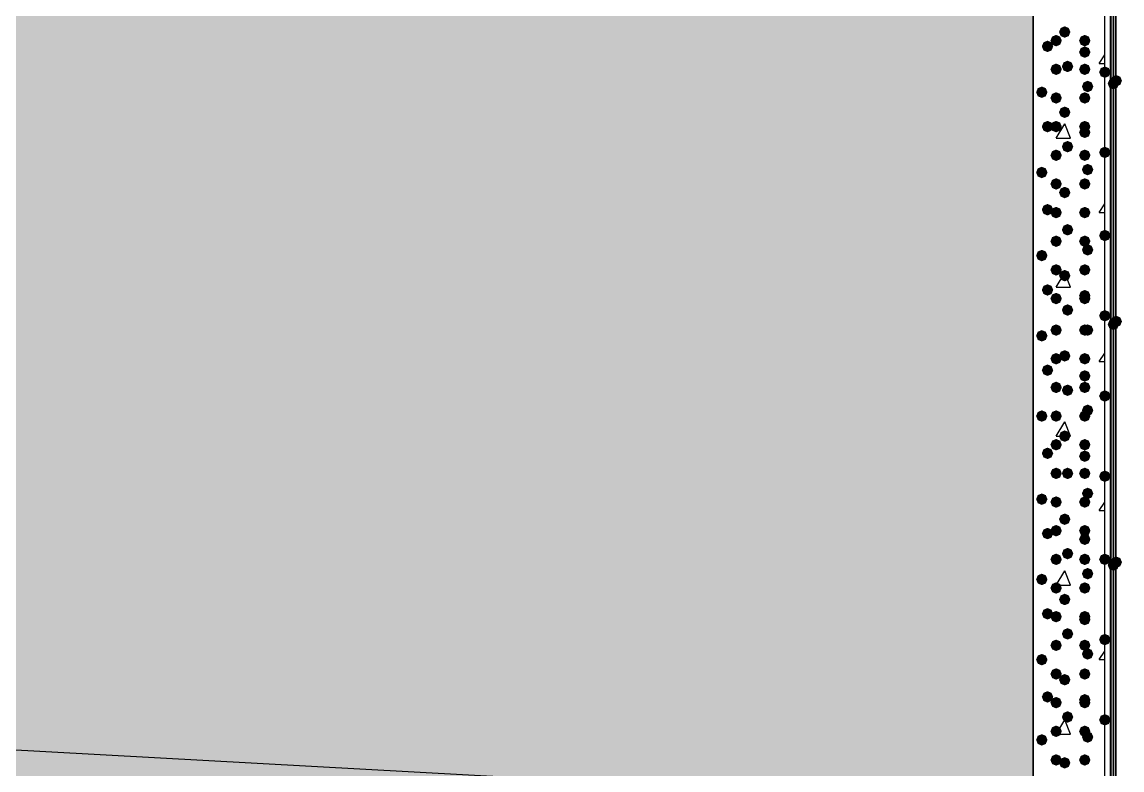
# Model space of a CAD drawing. Header units: millimetres. Extents: x 0 to 420, y 0 to 297.
# Drawn here: x 370.88 to 387.14, y 207.29 to 218.33 of the extents above; entities that cross this region are included whole.
import ezdxf

# ---------------------------------------------------------------- set-up
doc = ezdxf.new("R2010")
doc.units = ezdxf.units.MM
doc.layers.get('0').update_dxf_attribs({"linetype": 'CONTINUOUS'})

msp = doc.modelspace()

# ---------------------------------------------------------------- hatches: boundary and pattern name
at = {"true_color": 0x000007}
h = msp.add_hatch(color=0, dxfattribs=at)
h.paths.add_polyline_path([(387.011333, 228.049667), (386.969, 228.049667), (387.011333, 84.455)], flags=0)
h.paths.add_polyline_path([(386.969, 228.049667), (387.011333, 84.455), (386.969, 84.455)], flags=0)
at = {"true_color": 0x000008}
h = msp.add_hatch(color=0, dxfattribs=at)
h.paths.add_polyline_path([(385.826, 225.806), (39.708667, 225.806), (385.826, 206.756)], flags=0)
h.paths.add_polyline_path([(39.708667, 225.806), (385.826, 206.756), (39.708667, 206.756)], flags=0)
for points in [[(386.376333, 218.186), (386.351462, 218.126204), (386.291667, 218.101333), (386.231871, 218.126204), (386.207, 218.186), (386.231871, 218.245796), (386.291667, 218.270667), (386.351462, 218.245796)], [(386.122333, 217.974333), (386.097462, 217.914537), (386.037667, 217.889667), (385.977871, 217.914537), (385.953, 217.974333), (385.977871, 218.034129), (386.037667, 218.059), (386.097462, 218.034129)], [(386.249333, 218.059), (386.224462, 217.999204), (386.164667, 217.974333), (386.104871, 217.999204), (386.08, 218.059), (386.104871, 218.118796), (386.164667, 218.143667), (386.224462, 218.118796)], [(386.672667, 218.059), (386.647796, 217.999204), (386.588, 217.974333), (386.528204, 217.999204), (386.503333, 218.059), (386.528204, 218.118796), (386.588, 218.143667), (386.647796, 218.118796)], [(386.672667, 217.889667), (386.647796, 217.829871), (386.588, 217.805), (386.528204, 217.829871), (386.503333, 217.889667), (386.528204, 217.949462), (386.588, 217.974333), (386.647796, 217.949463)], [(386.249333, 217.635667), (386.224462, 217.575871), (386.164667, 217.551), (386.104871, 217.575871), (386.08, 217.635667), (386.104871, 217.695462), (386.164667, 217.720333), (386.224462, 217.695463)], [(386.418667, 217.678), (386.393796, 217.618204), (386.334, 217.593333), (386.274204, 217.618204), (386.249333, 217.678), (386.274204, 217.737796), (386.334, 217.762667), (386.393796, 217.737796)], [(386.672667, 217.635667), (386.647796, 217.575871), (386.588, 217.551), (386.528204, 217.575871), (386.503333, 217.635667), (386.528204, 217.695462), (386.588, 217.720333), (386.647796, 217.695463)], [(386.969, 217.593333), (386.944129, 217.533537), (386.884333, 217.508667), (386.824537, 217.533537), (386.799667, 217.593333), (386.824537, 217.653129), (386.884333, 217.678), (386.944129, 217.653129)], [(386.037667, 217.297), (386.012796, 217.237204), (385.953, 217.212333), (385.893204, 217.237204), (385.868333, 217.297), (385.893204, 217.356796), (385.953, 217.381667), (386.012796, 217.356796)], [(386.715, 217.381667), (386.690129, 217.321871), (386.630333, 217.297), (386.570538, 217.321871), (386.545667, 217.381667), (386.570537, 217.441462), (386.630333, 217.466333), (386.690129, 217.441463)], [(386.249333, 217.212333), (386.224462, 217.152537), (386.164667, 217.127667), (386.104871, 217.152537), (386.08, 217.212333), (386.104871, 217.272129), (386.164667, 217.297), (386.224462, 217.272129)], [(386.672667, 217.212333), (386.647796, 217.152537), (386.588, 217.127667), (386.528204, 217.152537), (386.503333, 217.212333), (386.528204, 217.272129), (386.588, 217.297), (386.647796, 217.272129)], [(386.376333, 217.000667), (386.351462, 216.940871), (386.291667, 216.916), (386.231871, 216.940871), (386.207, 217.000667), (386.231871, 217.060462), (386.291667, 217.085333), (386.351462, 217.060463)], [(386.122333, 216.789), (386.097462, 216.729204), (386.037667, 216.704333), (385.977871, 216.729204), (385.953, 216.789), (385.977871, 216.848796), (386.037667, 216.873667), (386.097462, 216.848796)], [(386.249333, 216.789), (386.224462, 216.729204), (386.164667, 216.704333), (386.104871, 216.729204), (386.08, 216.789), (386.104871, 216.848796), (386.164667, 216.873667), (386.224462, 216.848796)], [(386.672667, 216.789), (386.647796, 216.729204), (386.588, 216.704333), (386.528204, 216.729204), (386.503333, 216.789), (386.528204, 216.848796), (386.588, 216.873667), (386.647796, 216.848796)], [(386.672667, 216.704333), (386.647796, 216.644537), (386.588, 216.619667), (386.528204, 216.644537), (386.503333, 216.704333), (386.528204, 216.764129), (386.588, 216.789), (386.647796, 216.764129)], [(386.418667, 216.492667), (386.393796, 216.432871), (386.334, 216.408), (386.274204, 216.432871), (386.249333, 216.492667), (386.274204, 216.552462), (386.334, 216.577333), (386.393796, 216.552463)], [(386.249333, 216.365667), (386.224462, 216.305871), (386.164667, 216.281), (386.104871, 216.305871), (386.08, 216.365667), (386.104871, 216.425462), (386.164667, 216.450333), (386.224462, 216.425463)], [(386.672667, 216.365667), (386.647796, 216.305871), (386.588, 216.281), (386.528204, 216.305871), (386.503333, 216.365667), (386.528204, 216.425462), (386.588, 216.450333), (386.647796, 216.425463)], [(386.969, 216.408), (386.944129, 216.348204), (386.884333, 216.323333), (386.824537, 216.348204), (386.799667, 216.408), (386.824537, 216.467796), (386.884333, 216.492667), (386.944129, 216.467796)], [(386.715, 216.154), (386.690129, 216.094204), (386.630333, 216.069333), (386.570538, 216.094204), (386.545667, 216.154), (386.570537, 216.213796), (386.630333, 216.238667), (386.690129, 216.213796)], [(386.037667, 216.111667), (386.012796, 216.051871), (385.953, 216.027), (385.893204, 216.051871), (385.868333, 216.111667), (385.893204, 216.171462), (385.953, 216.196333), (386.012796, 216.171463)], [(386.249333, 215.942333), (386.224462, 215.882537), (386.164667, 215.857667), (386.104871, 215.882537), (386.08, 215.942333), (386.104871, 216.002129), (386.164667, 216.027), (386.224462, 216.002129)], [(386.376333, 215.815333), (386.351462, 215.755537), (386.291667, 215.730667), (386.231871, 215.755537), (386.207, 215.815333), (386.231871, 215.875129), (386.291667, 215.9), (386.351462, 215.875129)], [(386.672667, 215.942333), (386.647796, 215.882537), (386.588, 215.857667), (386.528204, 215.882537), (386.503333, 215.942333), (386.528204, 216.002129), (386.588, 216.027), (386.647796, 216.002129)], [(386.122333, 215.561333), (386.097462, 215.501537), (386.037667, 215.476667), (385.977871, 215.501537), (385.953, 215.561333), (385.977871, 215.621129), (386.037667, 215.646), (386.097462, 215.621129)], [(386.249333, 215.519), (386.224462, 215.459204), (386.164667, 215.434333), (386.104871, 215.459204), (386.08, 215.519), (386.104871, 215.578796), (386.164667, 215.603667), (386.224462, 215.578796)], [(386.672667, 215.519), (386.647796, 215.459204), (386.588, 215.434333), (386.528204, 215.459204), (386.503333, 215.519), (386.528204, 215.578796), (386.588, 215.603667), (386.647796, 215.578796)], [(386.672667, 215.519), (386.647796, 215.459204), (386.588, 215.434333), (386.528204, 215.459204), (386.503333, 215.519), (386.528204, 215.578796), (386.588, 215.603667), (386.647796, 215.578796)], [(386.418667, 215.265), (386.393796, 215.205204), (386.334, 215.180333), (386.274204, 215.205204), (386.249333, 215.265), (386.274204, 215.324796), (386.334, 215.349667), (386.393796, 215.324796)], [(386.969, 215.180333), (386.944129, 215.120537), (386.884333, 215.095667), (386.824537, 215.120537), (386.799667, 215.180333), (386.824537, 215.240129), (386.884333, 215.265), (386.944129, 215.240129)], [(386.249333, 215.095667), (386.224462, 215.035871), (386.164667, 215.011), (386.104871, 215.035871), (386.08, 215.095667), (386.104871, 215.155462), (386.164667, 215.180333), (386.224462, 215.155463)], [(386.672667, 215.095667), (386.647796, 215.035871), (386.588, 215.011), (386.528204, 215.035871), (386.503333, 215.095667), (386.528204, 215.155462), (386.588, 215.180333), (386.647796, 215.155463)], [(386.037667, 214.884), (386.012796, 214.824204), (385.953, 214.799333), (385.893204, 214.824204), (385.868333, 214.884), (385.893204, 214.943796), (385.953, 214.968667), (386.012796, 214.943796)], [(386.715, 214.968667), (386.690129, 214.908871), (386.630333, 214.884), (386.570538, 214.908871), (386.545667, 214.968667), (386.570537, 215.028462), (386.630333, 215.053333), (386.690129, 215.028463)], [(386.249333, 214.672333), (386.224462, 214.612537), (386.164667, 214.587667), (386.104871, 214.612537), (386.08, 214.672333), (386.104871, 214.732129), (386.164667, 214.757), (386.224462, 214.732129)], [(386.672667, 214.672333), (386.647796, 214.612537), (386.588, 214.587667), (386.528204, 214.612537), (386.503333, 214.672333), (386.528204, 214.732129), (386.588, 214.757), (386.647796, 214.732129)], [(386.376333, 214.587667), (386.351462, 214.527871), (386.291667, 214.503), (386.231871, 214.527871), (386.207, 214.587667), (386.231871, 214.647462), (386.291667, 214.672333), (386.351462, 214.647463)], [(386.122333, 214.376), (386.097462, 214.316204), (386.037667, 214.291333), (385.977871, 214.316204), (385.953, 214.376), (385.977871, 214.435796), (386.037667, 214.460667), (386.097462, 214.435796)], [(386.249333, 214.249), (386.224462, 214.189204), (386.164667, 214.164333), (386.104871, 214.189204), (386.08, 214.249), (386.104871, 214.308796), (386.164667, 214.333667), (386.224462, 214.308796)], [(386.672667, 214.291333), (386.647796, 214.231537), (386.588, 214.206667), (386.528204, 214.231537), (386.503333, 214.291333), (386.528204, 214.351129), (386.588, 214.376), (386.647796, 214.351129)], [(386.672667, 214.249), (386.647796, 214.189204), (386.588, 214.164333), (386.528204, 214.189204), (386.503333, 214.249), (386.528204, 214.308796), (386.588, 214.333667), (386.647796, 214.308796)], [(386.418667, 214.079667), (386.393796, 214.019871), (386.334, 213.995), (386.274204, 214.019871), (386.249333, 214.079667), (386.274204, 214.139462), (386.334, 214.164333), (386.393796, 214.139463)], [(386.969, 213.995), (386.944129, 213.935204), (386.884333, 213.910333), (386.824537, 213.935204), (386.799667, 213.995), (386.824537, 214.054796), (386.884333, 214.079667), (386.944129, 214.054796)], [(386.037667, 213.698667), (386.012796, 213.638871), (385.953, 213.614), (385.893204, 213.638871), (385.868333, 213.698667), (385.893204, 213.758462), (385.953, 213.783333), (386.012796, 213.758463)], [(386.249333, 213.783333), (386.224462, 213.723537), (386.164667, 213.698667), (386.104871, 213.723537), (386.08, 213.783333), (386.104871, 213.843129), (386.164667, 213.868), (386.224462, 213.843129)], [(386.672667, 213.783333), (386.647796, 213.723537), (386.588, 213.698667), (386.528204, 213.723537), (386.503333, 213.783333), (386.528204, 213.843129), (386.588, 213.868), (386.647796, 213.843129)], [(386.715, 213.783333), (386.690129, 213.723537), (386.630333, 213.698667), (386.570538, 213.723537), (386.545667, 213.783333), (386.570537, 213.843129), (386.630333, 213.868), (386.690129, 213.843129)], [(386.249333, 213.36), (386.224462, 213.300204), (386.164667, 213.275333), (386.104871, 213.300204), (386.08, 213.36), (386.104871, 213.419796), (386.164667, 213.444667), (386.224462, 213.419796)], [(386.376333, 213.402333), (386.351462, 213.342537), (386.291667, 213.317667), (386.231871, 213.342537), (386.207, 213.402333), (386.231871, 213.462129), (386.291667, 213.487), (386.351462, 213.462129)], [(386.672667, 213.36), (386.647796, 213.300204), (386.588, 213.275333), (386.528204, 213.300204), (386.503333, 213.36), (386.528204, 213.419796), (386.588, 213.444667), (386.647796, 213.419796)], [(386.122333, 213.190667), (386.097462, 213.130871), (386.037667, 213.106), (385.977871, 213.130871), (385.953, 213.190667), (385.977871, 213.250462), (386.037667, 213.275333), (386.097462, 213.250463)], [(386.672667, 213.106), (386.647796, 213.046204), (386.588, 213.021333), (386.528204, 213.046204), (386.503333, 213.106), (386.528204, 213.165796), (386.588, 213.190667), (386.647796, 213.165796)], [(386.249333, 212.936667), (386.224462, 212.876871), (386.164667, 212.852), (386.104871, 212.876871), (386.08, 212.936667), (386.104871, 212.996462), (386.164667, 213.021333), (386.224462, 212.996463)], [(386.418667, 212.894333), (386.393796, 212.834537), (386.334, 212.809667), (386.274204, 212.834537), (386.249333, 212.894333), (386.274204, 212.954129), (386.334, 212.979), (386.393796, 212.954129)], [(386.672667, 212.936667), (386.647796, 212.876871), (386.588, 212.852), (386.528204, 212.876871), (386.503333, 212.936667), (386.528204, 212.996462), (386.588, 213.021333), (386.647796, 212.996463)], [(386.969, 212.809667), (386.944129, 212.749871), (386.884333, 212.725), (386.824537, 212.749871), (386.799667, 212.809667), (386.824537, 212.869462), (386.884333, 212.894333), (386.944129, 212.869463)], [(386.715, 212.598), (386.690129, 212.538204), (386.630333, 212.513333), (386.570538, 212.538204), (386.545667, 212.598), (386.570537, 212.657796), (386.630333, 212.682667), (386.690129, 212.657796)], [(386.037667, 212.513333), (386.012796, 212.453537), (385.953, 212.428667), (385.893204, 212.453537), (385.868333, 212.513333), (385.893204, 212.573129), (385.953, 212.598), (386.012796, 212.573129)], [(386.249333, 212.513333), (386.224462, 212.453537), (386.164667, 212.428667), (386.104871, 212.453537), (386.08, 212.513333), (386.104871, 212.573129), (386.164667, 212.598), (386.224462, 212.573129)], [(386.672667, 212.513333), (386.647796, 212.453537), (386.588, 212.428667), (386.528204, 212.453537), (386.503333, 212.513333), (386.528204, 212.573129), (386.588, 212.598), (386.647796, 212.573129)], [(386.249333, 212.09), (386.224462, 212.030204), (386.164667, 212.005333), (386.104871, 212.030204), (386.08, 212.09), (386.104871, 212.149796), (386.164667, 212.174667), (386.224462, 212.149796)], [(386.376333, 212.217), (386.351462, 212.157204), (386.291667, 212.132333), (386.231871, 212.157204), (386.207, 212.217), (386.231871, 212.276796), (386.291667, 212.301667), (386.351462, 212.276796)], [(386.672667, 212.09), (386.647796, 212.030204), (386.588, 212.005333), (386.528204, 212.030204), (386.503333, 212.09), (386.528204, 212.149796), (386.588, 212.174667), (386.647796, 212.149796)], [(386.122333, 211.963), (386.097462, 211.903204), (386.037667, 211.878333), (385.977871, 211.903204), (385.953, 211.963), (385.977871, 212.022796), (386.037667, 212.047667), (386.097462, 212.022796)], [(386.672667, 211.920667), (386.647796, 211.860871), (386.588, 211.836), (386.528204, 211.860871), (386.503333, 211.920667), (386.528204, 211.980462), (386.588, 212.005333), (386.647796, 211.980463)], [(386.249333, 211.666667), (386.224462, 211.606871), (386.164667, 211.582), (386.104871, 211.606871), (386.08, 211.666667), (386.104871, 211.726462), (386.164667, 211.751333), (386.224462, 211.726463)], [(386.418667, 211.666667), (386.393796, 211.606871), (386.334, 211.582), (386.274204, 211.606871), (386.249333, 211.666667), (386.274204, 211.726462), (386.334, 211.751333), (386.393796, 211.726463)], [(386.672667, 211.666667), (386.647796, 211.606871), (386.588, 211.582), (386.528204, 211.606871), (386.503333, 211.666667), (386.528204, 211.726462), (386.588, 211.751333), (386.647796, 211.726463)], [(386.969, 211.624333), (386.944129, 211.564537), (386.884333, 211.539667), (386.824537, 211.564537), (386.799667, 211.624333), (386.824537, 211.684129), (386.884333, 211.709), (386.944129, 211.684129)], [(386.037667, 211.285667), (386.012796, 211.225871), (385.953, 211.201), (385.893204, 211.225871), (385.868333, 211.285667), (385.893204, 211.345462), (385.953, 211.370333), (386.012796, 211.345463)], [(386.249333, 211.243333), (386.224462, 211.183538), (386.164667, 211.158667), (386.104871, 211.183538), (386.08, 211.243333), (386.104871, 211.303129), (386.164667, 211.328), (386.224462, 211.303129)], [(386.672667, 211.243333), (386.647796, 211.183538), (386.588, 211.158667), (386.528204, 211.183538), (386.503333, 211.243333), (386.528204, 211.303129), (386.588, 211.328), (386.647796, 211.303129)], [(386.715, 211.370333), (386.690129, 211.310537), (386.630333, 211.285667), (386.570538, 211.310537), (386.545667, 211.370333), (386.570537, 211.430129), (386.630333, 211.455), (386.690129, 211.430129)], [(386.376333, 210.989333), (386.351462, 210.929537), (386.291667, 210.904667), (386.231871, 210.929537), (386.207, 210.989333), (386.231871, 211.049129), (386.291667, 211.074), (386.351462, 211.049129)], [(386.122333, 210.777667), (386.097462, 210.717871), (386.037667, 210.693), (385.977871, 210.717871), (385.953, 210.777667), (385.977871, 210.837462), (386.037667, 210.862333), (386.097462, 210.837463)], [(386.249333, 210.82), (386.224462, 210.760204), (386.164667, 210.735333), (386.104871, 210.760204), (386.08, 210.82), (386.104871, 210.879796), (386.164667, 210.904667), (386.224462, 210.879796)], [(386.672667, 210.82), (386.647796, 210.760204), (386.588, 210.735333), (386.528204, 210.760204), (386.503333, 210.82), (386.528204, 210.879796), (386.588, 210.904667), (386.647796, 210.879796)], [(386.672667, 210.693), (386.647796, 210.633204), (386.588, 210.608333), (386.528204, 210.633204), (386.503333, 210.693), (386.528204, 210.752796), (386.588, 210.777667), (386.647796, 210.752796)], [(386.418667, 210.481333), (386.393796, 210.421537), (386.334, 210.396667), (386.274204, 210.421537), (386.249333, 210.481333), (386.274204, 210.541129), (386.334, 210.566), (386.393796, 210.541129)], [(386.249333, 210.396667), (386.224462, 210.336871), (386.164667, 210.312), (386.104871, 210.336871), (386.08, 210.396667), (386.104871, 210.456462), (386.164667, 210.481333), (386.224462, 210.456463)], [(386.672667, 210.396667), (386.647796, 210.336871), (386.588, 210.312), (386.528204, 210.336871), (386.503333, 210.396667), (386.528204, 210.456462), (386.588, 210.481333), (386.647796, 210.456463)], [(386.969, 210.396667), (386.944129, 210.336871), (386.884333, 210.312), (386.824537, 210.336871), (386.799667, 210.396667), (386.824537, 210.456462), (386.884333, 210.481333), (386.944129, 210.456463)], [(386.715, 210.185), (386.690129, 210.125204), (386.630333, 210.100333), (386.570538, 210.125204), (386.545667, 210.185), (386.570537, 210.244796), (386.630333, 210.269667), (386.690129, 210.244796)], [(386.037667, 210.100333), (386.012796, 210.040537), (385.953, 210.015667), (385.893204, 210.040537), (385.868333, 210.100333), (385.893204, 210.160129), (385.953, 210.185), (386.012796, 210.160129)], [(386.249333, 209.973333), (386.224462, 209.913537), (386.164667, 209.888667), (386.104871, 209.913537), (386.08, 209.973333), (386.104871, 210.033129), (386.164667, 210.058), (386.224462, 210.033129)], [(386.672667, 209.973333), (386.647796, 209.913537), (386.588, 209.888667), (386.528204, 209.913537), (386.503333, 209.973333), (386.528204, 210.033129), (386.588, 210.058), (386.647796, 210.033129)], [(386.376333, 209.804), (386.351462, 209.744204), (386.291667, 209.719333), (386.231871, 209.744204), (386.207, 209.804), (386.231871, 209.863796), (386.291667, 209.888667), (386.351462, 209.863796)], [(386.122333, 209.592333), (386.097462, 209.532537), (386.037667, 209.507667), (385.977871, 209.532537), (385.953, 209.592333), (385.977871, 209.652129), (386.037667, 209.677), (386.097462, 209.652129)], [(386.249333, 209.55), (386.224462, 209.490204), (386.164667, 209.465333), (386.104871, 209.490204), (386.08, 209.55), (386.104871, 209.609796), (386.164667, 209.634667), (386.224462, 209.609796)], [(386.672667, 209.55), (386.647796, 209.490204), (386.588, 209.465333), (386.528204, 209.490204), (386.503333, 209.55), (386.528204, 209.609796), (386.588, 209.634667), (386.647796, 209.609796)], [(386.672667, 209.507667), (386.647796, 209.447871), (386.588, 209.423), (386.528204, 209.447871), (386.503333, 209.507667), (386.528204, 209.567462), (386.588, 209.592333), (386.647796, 209.567463)], [(386.418667, 209.296), (386.393796, 209.236204), (386.334, 209.211333), (386.274204, 209.236204), (386.249333, 209.296), (386.274204, 209.355796), (386.334, 209.380667), (386.393796, 209.355796)], [(386.969, 209.211333), (386.944129, 209.151537), (386.884333, 209.126667), (386.824537, 209.151537), (386.799667, 209.211333), (386.824537, 209.271129), (386.884333, 209.296), (386.944129, 209.271129)], [(386.249333, 209.126667), (386.224462, 209.066871), (386.164667, 209.042), (386.104871, 209.066871), (386.08, 209.126667), (386.104871, 209.186462), (386.164667, 209.211333), (386.224462, 209.186463)], [(386.672667, 209.126667), (386.647796, 209.066871), (386.588, 209.042), (386.528204, 209.066871), (386.503333, 209.126667), (386.528204, 209.186462), (386.588, 209.211333), (386.647796, 209.186463)], [(386.715, 208.999667), (386.690129, 208.939871), (386.630333, 208.915), (386.570538, 208.939871), (386.545667, 208.999667), (386.570537, 209.059462), (386.630333, 209.084333), (386.690129, 209.059463)], [(386.037667, 208.915), (386.012796, 208.855204), (385.953, 208.830333), (385.893204, 208.855204), (385.868333, 208.915), (385.893204, 208.974796), (385.953, 208.999667), (386.012796, 208.974796)], [(386.249333, 208.703333), (386.224462, 208.643537), (386.164667, 208.618667), (386.104871, 208.643537), (386.08, 208.703333), (386.104871, 208.763129), (386.164667, 208.788), (386.224462, 208.763129)], [(386.672667, 208.703333), (386.647796, 208.643537), (386.588, 208.618667), (386.528204, 208.643537), (386.503333, 208.703333), (386.528204, 208.763129), (386.588, 208.788), (386.647796, 208.763129)], [(386.376333, 208.618667), (386.351462, 208.558871), (386.291667, 208.534), (386.231871, 208.558871), (386.207, 208.618667), (386.231871, 208.678462), (386.291667, 208.703333), (386.351462, 208.678463)], [(386.122333, 208.364667), (386.097462, 208.304871), (386.037667, 208.28), (385.977871, 208.304871), (385.953, 208.364667), (385.977871, 208.424462), (386.037667, 208.449333), (386.097462, 208.424463)], [(386.672667, 208.322333), (386.647796, 208.262537), (386.588, 208.237667), (386.528204, 208.262537), (386.503333, 208.322333), (386.528204, 208.382129), (386.588, 208.407), (386.647796, 208.382129)], [(386.249333, 208.28), (386.224462, 208.220204), (386.164667, 208.195333), (386.104871, 208.220204), (386.08, 208.28), (386.104871, 208.339796), (386.164667, 208.364667), (386.224462, 208.339796)], [(386.672667, 208.28), (386.647796, 208.220204), (386.588, 208.195333), (386.528204, 208.220204), (386.503333, 208.28), (386.528204, 208.339796), (386.588, 208.364667), (386.647796, 208.339796)], [(386.418667, 208.068333), (386.393796, 208.008537), (386.334, 207.983667), (386.274204, 208.008537), (386.249333, 208.068333), (386.274204, 208.128129), (386.334, 208.153), (386.393796, 208.128129)], [(386.969, 208.026), (386.944129, 207.966204), (386.884333, 207.941333), (386.824537, 207.966204), (386.799667, 208.026), (386.824537, 208.085796), (386.884333, 208.110667), (386.944129, 208.085796)], [(386.249333, 207.856667), (386.224462, 207.796871), (386.164667, 207.772), (386.104871, 207.796871), (386.08, 207.856667), (386.104871, 207.916462), (386.164667, 207.941333), (386.224462, 207.916463)], [(386.672667, 207.856667), (386.647796, 207.796871), (386.588, 207.772), (386.528204, 207.796871), (386.503333, 207.856667), (386.528204, 207.916462), (386.588, 207.941333), (386.647796, 207.916463)], [(386.037667, 207.729667), (386.012796, 207.669871), (385.953, 207.645), (385.893204, 207.669871), (385.868333, 207.729667), (385.893204, 207.789462), (385.953, 207.814333), (386.012796, 207.789463)], [(386.715, 207.772), (386.690129, 207.712204), (386.630333, 207.687333), (386.570538, 207.712204), (386.545667, 207.772), (386.570537, 207.831796), (386.630333, 207.856667), (386.690129, 207.831796)], [(386.249333, 207.433333), (386.224462, 207.373538), (386.164667, 207.348667), (386.104871, 207.373538), (386.08, 207.433333), (386.104871, 207.493129), (386.164667, 207.518), (386.224462, 207.493129)], [(386.376333, 207.391), (386.351462, 207.331204), (386.291667, 207.306333), (386.231871, 207.331204), (386.207, 207.391), (386.231871, 207.450796), (386.291667, 207.475667), (386.351462, 207.450796)], [(386.672667, 207.433333), (386.647796, 207.373538), (386.588, 207.348667), (386.528204, 207.373538), (386.503333, 207.433333), (386.528204, 207.493129), (386.588, 207.518), (386.647796, 207.493129)]]:
    msp.add_hatch(color=0, dxfattribs=at).paths.add_polyline_path(points, flags=0)
at = {"true_color": 0x0000fe}
for points in [[(387.096, 217.424), (387.071129, 217.364204), (387.011333, 217.339333), (386.951537, 217.364204), (386.926667, 217.424), (386.951537, 217.483796), (387.011333, 217.508667), (387.071129, 217.483796)], [(387.096, 217.424), (387.071129, 217.364204), (387.011333, 217.339333), (386.951537, 217.364204), (386.926667, 217.424), (386.951537, 217.483796), (387.011333, 217.508667), (387.071129, 217.483796)], [(387.096, 217.424), (387.071129, 217.364204), (387.011333, 217.339333), (386.951537, 217.364204), (386.926667, 217.424), (386.951537, 217.483796), (387.011333, 217.508667), (387.071129, 217.483796)], [(387.138333, 217.466333), (387.113462, 217.406537), (387.053667, 217.381667), (386.993871, 217.406537), (386.969, 217.466333), (386.993871, 217.526129), (387.053667, 217.551), (387.113462, 217.526129)], [(387.096, 213.868), (387.071129, 213.808204), (387.011333, 213.783333), (386.951537, 213.808204), (386.926667, 213.868), (386.951537, 213.927796), (387.011333, 213.952667), (387.071129, 213.927796)], [(387.096, 213.868), (387.071129, 213.808204), (387.011333, 213.783333), (386.951537, 213.808204), (386.926667, 213.868), (386.951537, 213.927796), (387.011333, 213.952667), (387.071129, 213.927796)], [(387.096, 213.868), (387.071129, 213.808204), (387.011333, 213.783333), (386.951537, 213.808204), (386.926667, 213.868), (386.951537, 213.927796), (387.011333, 213.952667), (387.071129, 213.927796)], [(387.138333, 213.910333), (387.113462, 213.850537), (387.053667, 213.825667), (386.993871, 213.850537), (386.969, 213.910333), (386.993871, 213.970129), (387.053667, 213.995), (387.113462, 213.970129)], [(387.096, 210.312), (387.071129, 210.252204), (387.011333, 210.227333), (386.951537, 210.252204), (386.926667, 210.312), (386.951537, 210.371796), (387.011333, 210.396667), (387.071129, 210.371796)], [(387.096, 210.312), (387.071129, 210.252204), (387.011333, 210.227333), (386.951537, 210.252204), (386.926667, 210.312), (386.951537, 210.371796), (387.011333, 210.396667), (387.071129, 210.371796)], [(387.096, 210.312), (387.071129, 210.252204), (387.011333, 210.227333), (386.951537, 210.252204), (386.926667, 210.312), (386.951537, 210.371796), (387.011333, 210.396667), (387.071129, 210.371796)], [(387.138333, 210.354333), (387.113462, 210.294537), (387.053667, 210.269667), (386.993871, 210.294537), (386.969, 210.354333), (386.993871, 210.414129), (387.053667, 210.439), (387.113462, 210.414129)]]:
    msp.add_hatch(color=0, dxfattribs=at).paths.add_polyline_path(points, flags=0)

# ---------------------------------------------------------------- linework, layer by layer
at = {"color": 0, "true_color": 0x000007}
for points in [[(387.053667, 84.412667), (387.053667, 228.092), (387.011333, 228.092)], [(386.969, 228.049667), (386.969, 84.455)], [(387.011333, 228.049667), (387.011333, 84.412667)], [(387.011333, 228.049667), (387.011333, 84.455), (387.011333, 84.412667)], [(385.826, 225.806), (385.826, 206.756)], [(386.884333, 206.756), (386.884333, 225.806)]]:
    msp.add_lwpolyline(points, dxfattribs=at)
for points in [[(387.011333, 228.049667), (386.969, 228.049667), (387.011333, 84.455)], [(386.969, 228.049667), (387.011333, 84.455), (386.969, 84.455)], [(387.053667, 228.049667), (387.011333, 228.049667), (387.011333, 84.412667)], [(387.011333, 228.049667), (387.011333, 84.412667)]]:
    msp.add_lwpolyline(points, close=True, dxfattribs=at)
at = {"color": 0, "true_color": 0x000008}
for points in [[(385.826, 225.806), (39.708667, 225.806), (385.826, 206.756)], [(39.708667, 225.806), (385.826, 206.756), (39.708667, 206.756)]]:
    msp.add_lwpolyline(points, close=True, dxfattribs=at)
for points in [[(386.799667, 217.720333), (386.884333, 217.847333)], [(386.799667, 217.720333), (386.884333, 217.720333)], [(386.164667, 216.619667), (386.291667, 216.831333)], [(386.376333, 216.619667), (386.291667, 216.831333)], [(386.164667, 216.619667), (386.376333, 216.619667)], [(386.799667, 215.519), (386.884333, 215.646)], [(386.799667, 215.519), (386.884333, 215.519)], [(386.164667, 214.418333), (386.291667, 214.63)], [(386.376333, 214.418333), (386.291667, 214.63)], [(386.164667, 214.418333), (386.376333, 214.418333)], [(386.799667, 213.317667), (386.884333, 213.444667)], [(386.799667, 213.317667), (386.884333, 213.317667)], [(386.164667, 212.217), (386.291667, 212.428667)], [(386.376333, 212.217), (386.291667, 212.428667)], [(386.164667, 212.217), (386.376333, 212.217)], [(386.799667, 211.116333), (386.884333, 211.243333)], [(386.799667, 211.116333), (386.884333, 211.116333)], [(386.164667, 210.015667), (386.291667, 210.227333)], [(386.376333, 210.015667), (386.291667, 210.227333)], [(386.164667, 210.015667), (386.376333, 210.015667)], [(386.799667, 208.915), (386.884333, 209.042)], [(386.799667, 208.915), (386.884333, 208.915)], [(386.164667, 207.814333), (386.291667, 208.026)], [(386.376333, 207.814333), (386.291667, 208.026)], [(386.164667, 207.814333), (386.376333, 207.814333)]]:
    msp.add_lwpolyline(points, dxfattribs=at)

doc.saveas('drawing.dxf')
